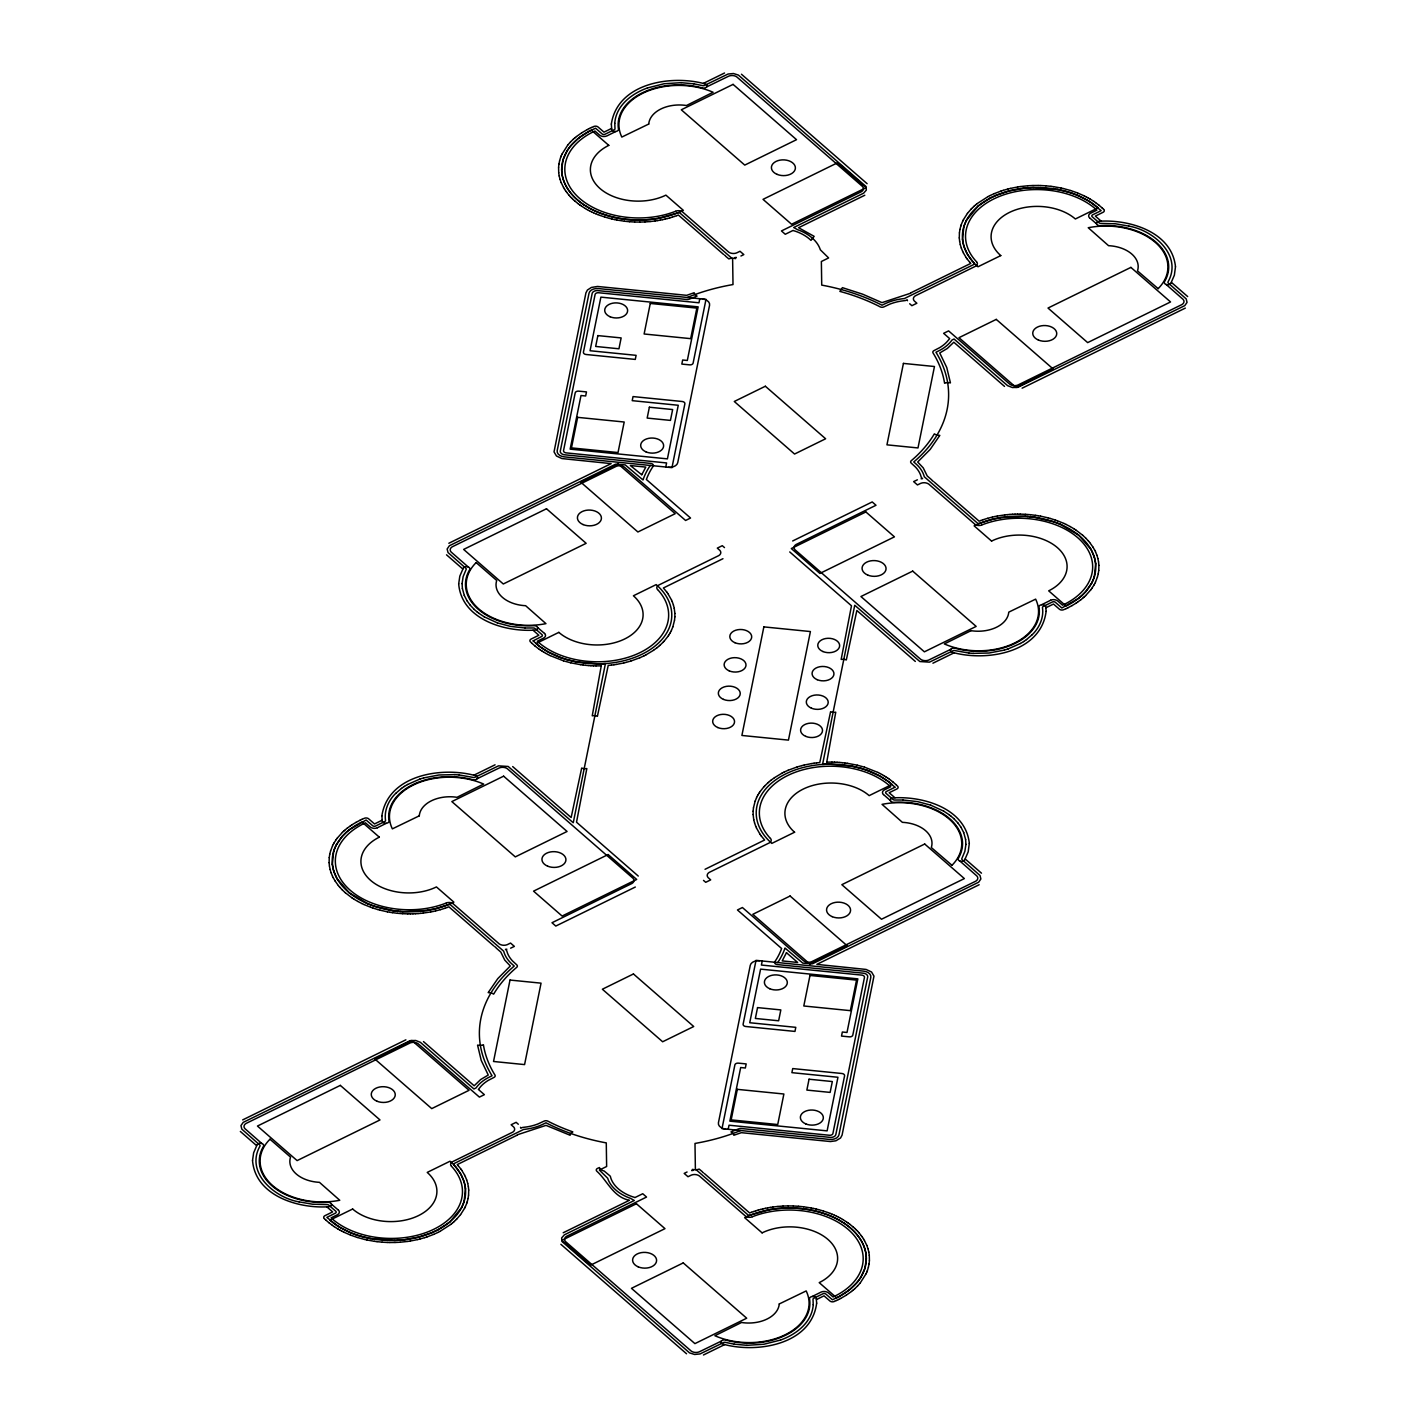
<?xml version="1.0" encoding="UTF-8"?>
<svg xmlns="http://www.w3.org/2000/svg" width="1428" height="1428" viewBox="0 0 1428 1428"><rect width="100%" height="100%" fill="white"/><g stroke="black" fill="none" stroke-linecap="round" stroke-linejoin="round"><path stroke-width="1.5" d="M462.083 583.588L462.386 588.479M965.917 844.412L965.614 839.521M558.58 167.54L558.705 172.538M561.668 169.218L563.132 159.561L567.451 150.279M674.873 616.789L674.873 613.487M753.127 811.211L753.127 814.513M866.332 1258.782L864.868 1268.439L860.548 1277.721M869.42 1260.46L869.295 1255.462M462.083 583.57L463.136 576.626L466.099 569.558A2.088 1.374 1.3 0 0 465.796 568.237L448.035 552.565L447.125 549.012L449.409 545.728L615.504 464.225L625.214 464.885L643.011 479.969L643.332 478.987A117.435 77.201 1.3 0 1 649.597 466.474L650.275 465.457M614.772 123.29L614.986 128.556A2.088 1.374 1.3 0 1 614.183 129.752L605.061 134.232A2.088 1.374 1.3 0 1 602.134 133.929L595.583 128.217L589.407 131.144M813.228 1304.71L813.014 1299.444A2.088 1.374 1.3 0 1 813.817 1298.248L822.939 1293.768A2.088 1.374 1.3 0 1 825.866 1294.071L832.417 1299.783L838.593 1296.856M965.917 844.43L964.864 851.374L961.901 858.442A2.088 1.374 1.3 0 0 962.204 859.763L980.019 875.489L980.875 878.988L978.644 882.218L812.496 963.775L802.786 963.115L784.989 948.031L784.668 949.013A117.435 77.201 1.3 0 1 778.403 961.526L777.724 962.543M614.772 123.272C615.879 105.636 631.944 93.463 647.402 87.983M813.228 1304.728C812.121 1322.364 796.056 1334.537 780.598 1340.017M329.243 857.639L329.118 862.637M468.562 1195.111L468.705 1190.131M558.58 167.451L558.919 164.166M674.873 616.878L674.534 620.18M753.127 811.122L753.466 807.82M869.42 1260.549L869.081 1263.834M959.438 232.889L959.295 237.869M1098.757 570.361L1098.882 565.363M329.261 857.55L329.743 854.283M468.562 1195.2L468.063 1198.485M959.438 232.8L959.937 229.515M1098.739 570.45L1098.257 573.717M558.937 164.077L559.597 160.811M674.516 620.27L672.856 626.838M753.484 807.73L755.144 801.162M869.063 1263.923L868.402 1267.189M665.769 467.01L666.59 462.94L566.22 452.89A3.124 2.053 1.3 0 1 563.542 450.552L575.198 392.878A3.124 2.053 1.3 0 1 578.715 391.147L586.48 391.915L585.659 395.984L581 395.52L570.147 449.142L667.411 458.87L678.264 405.266L632.211 400.661L633.032 396.573L682.191 401.5A3.124 2.053 1.3 0 1 684.869 403.856L671.981 467.634L564.363 456.871A8.354 5.498 1.3 0 1 557.188 450.605L589.032 293.168A8.354 5.498 1.3 0 1 598.403 288.563L706.003 299.344L693.115 363.123A3.124 2.053 1.3 0 1 689.599 364.854L681.834 364.086L682.655 359.999L687.314 360.481L698.149 306.859L600.885 297.131L590.05 350.735L636.103 355.34L635.281 359.428L586.123 354.501A3.124 2.053 1.3 0 1 583.427 352.145L595.101 294.471A3.124 2.053 1.3 0 1 598.618 292.74L698.97 302.79L699.809 298.72M728.191 1129.28L729.03 1125.21L829.382 1135.26A3.124 2.053 1.3 0 0 832.899 1133.529L844.573 1075.855A3.124 2.053 1.3 0 0 841.877 1073.499L792.718 1068.572L791.897 1072.66L837.95 1077.265L827.115 1130.869L729.851 1121.141L740.686 1067.519L745.345 1068.001L746.166 1063.914L738.401 1063.146A3.124 2.053 1.3 0 0 734.885 1064.877L721.997 1128.655L829.597 1139.437A8.354 5.498 1.3 0 0 838.968 1134.832L870.812 977.395A8.354 5.498 1.3 0 0 863.637 971.129L756.019 960.366L743.131 1024.144A3.124 2.053 1.3 0 0 745.809 1026.5L794.968 1031.427L795.789 1027.339L749.736 1022.734L760.588 969.13L857.853 978.858L847 1032.48L842.341 1032.016L841.52 1036.085L849.285 1036.853A3.124 2.053 1.3 0 0 852.802 1035.121L864.458 977.448A3.124 2.053 1.3 0 0 861.78 975.11L761.41 965.06L762.231 960.99M329.761 854.194L330.582 850.945M468.045 1198.574L467.224 1201.823M959.955 229.426L960.776 226.177M1098.239 573.806L1097.418 577.055M333.67 851.356L332.367 864.279M559.615 160.721L560.597 157.491M464.136 1201.412L465.457 1188.489M963.864 226.588L962.543 239.511M868.385 1267.279L867.403 1270.509M1094.33 576.644L1095.633 563.721M330.618 850.856L332.474 846.036M333.67 851.338L334.795 848.196M464.136 1201.43L461.583 1207.66M466.67 1203.465L467.206 1201.912M960.794 226.088L961.33 224.535M963.864 226.57L966.417 220.34M1094.33 576.662L1093.205 579.804M1097.382 577.144L1095.526 581.964M560.633 157.401L561.222 155.866M672.82 626.928L671.517 630.105M466.653 1203.554L465.349 1206.731M961.347 224.446L962.65 221.269M755.18 801.072L756.483 797.895M866.778 1272.134L867.367 1270.599M561.258 155.777L561.936 154.242M334.812 848.178L336.24 845.09M1093.188 579.822L1091.76 582.91M866.064 1273.758L866.742 1272.223M561.972 154.153L567.844 144.924M332.51 845.947L333.259 844.43M670.732 631.694L671.481 630.176M464.546 1208.338L465.296 1206.821M962.704 221.179L963.454 219.662M756.519 797.824L757.268 796.306M1094.74 583.57L1095.49 582.053M866.028 1273.847L860.156 1283.076M333.295 844.341L334.134 842.841M336.258 845.073L342.363 836.29M669.857 633.282L670.696 631.783M963.489 219.591L967.399 213.45M966.435 220.323L978.055 206.203M461.565 1207.677L449.945 1221.797M464.511 1208.409L460.601 1214.55M757.304 796.217L758.143 794.718M1091.742 582.927L1085.637 591.71M1093.866 585.159L1094.705 583.659M334.17 842.752L336.098 839.735M668.911 634.853L669.821 633.372M758.179 794.628L759.089 793.147M1093.83 585.248L1091.902 588.265M567.469 150.261L570.629 145.906M667.893 636.388L668.857 634.924M759.143 793.076L760.107 791.612M860.531 1277.739L857.371 1282.094M336.151 839.646L337.204 838.218M667.84 636.477L664.359 640.869M760.16 791.523L763.641 787.131M1090.796 589.782L1091.849 588.354M337.258 838.129L342.363 832.417M967.452 213.379L971.147 209.059M460.548 1214.621L456.853 1218.941M1090.742 589.871L1085.637 595.583M567.916 144.853L570.432 142.032M570.647 145.888L578.875 137.909M706.628 86.912L728.869 76.095A6.265 4.123 1.3 0 1 736.741 76.88L862.512 186.479A6.265 4.123 1.3 0 1 861.477 191.655L781.455 230.943L785.257 234.263L793.147 230.39A3.124 2.053 1.3 0 0 794.057 230.818L795.985 231.425A41.233 27.096 1.3 0 1 810.961 240.368L814.156 236.352L798.591 227.712L864.797 195.243M477.166 778.706L499.407 767.889A6.265 4.123 1.3 0 1 507.279 768.675L633.05 878.291A6.265 4.123 1.3 0 1 631.997 883.45L551.993 922.738L555.795 926.058L635.317 887.038M950.834 649.294L928.593 660.111A6.265 4.123 1.3 0 1 920.721 659.325L794.95 549.709A6.265 4.123 1.3 0 1 796.003 544.55L876.007 505.262L872.205 501.942L792.683 540.962M721.372 1341.088L699.131 1351.905A6.265 4.123 1.3 0 1 691.259 1351.12L565.488 1241.521A6.265 4.123 1.3 0 1 566.523 1236.345L646.545 1197.057L642.743 1193.737L634.853 1197.61A3.124 2.053 1.3 0 0 633.943 1197.182L632.015 1196.575A41.233 27.096 1.3 0 1 610.738 1177.832L610.47 1176.743A3.124 2.053 1.3 0 0 609.863 1175.815L604.151 1171.014A6.783 4.462 1.3 0 1 599.457 1167.551L597.475 1168.407A3.124 2.053 1.3 0 0 596.904 1171.281C607.507 1180.938 613.13 1197.075 629.409 1200.288L563.203 1232.757M857.353 1282.112L849.124 1290.091M860.084 1283.147L857.568 1285.968M342.381 836.272L346.397 832.238M663.02 642.314L664.288 640.94M763.712 787.06L764.98 785.686M1085.619 591.727L1081.603 595.762M395.699 793.379C388.63 800.287 384.043 810.336 385.524 820.35A2.088 1.374 1.3 0 1 384.721 821.546L375.6 826.027A2.088 1.374 1.3 0 1 372.672 825.723L366.121 820.011L349.432 829.686M1032.301 634.621C1039.37 627.713 1043.957 617.664 1042.476 607.65A2.088 1.374 1.3 0 1 1043.279 606.454L1052.4 601.973A2.088 1.374 1.3 0 1 1055.328 602.277L1061.879 607.989L1078.568 598.314M570.504 141.943L573.288 139.248M971.218 208.988L972.539 207.649M662.949 642.386L660.164 645.099M765.051 785.614L767.836 782.901M455.461 1220.351L456.781 1219.012M857.496 1286.057L854.712 1288.752M395.717 793.379L401.5 788.417M1032.283 634.621L1026.5 639.583M972.629 207.578L974.021 206.275M342.434 832.346L343.827 831.042M1084.173 596.958L1085.566 595.654M453.979 1221.725L455.371 1220.422M573.378 139.176L574.824 137.909M974.092 206.203L975.556 204.936M343.898 830.971L345.362 829.704M346.415 832.221L349.414 829.704M658.629 646.438L660.075 645.17M767.925 782.83L769.371 781.562M1081.585 595.779L1078.586 598.296M1082.638 598.296L1084.102 597.029M452.444 1223.064L453.908 1221.797M853.176 1290.091L854.622 1288.824M574.913 137.838L576.43 136.588M975.627 204.864L977.145 203.633M978.091 206.185L979.608 204.936M345.451 829.632L346.968 828.383M657.023 647.741L658.54 646.509M769.46 781.491L770.977 780.259M1081.032 599.617L1082.549 598.368M448.392 1223.064L449.909 1221.815M450.855 1224.367L452.373 1223.136M851.57 1291.412L853.087 1290.162M576.519 136.517L581.624 132.893M578.911 137.891L589.371 131.144M977.234 203.561L988.069 196.582M979.626 204.918L990.104 198.189M347.058 828.329L350.36 825.884M656.934 647.812L653.631 650.24M771.066 780.188L774.369 777.76M1080.942 599.671L1077.64 602.116M448.374 1223.082L437.896 1229.811M450.766 1224.439L439.931 1231.418M849.089 1290.109L838.629 1296.856M851.481 1291.483L846.376 1295.107M401.5 788.417L404.41 786.417M1026.5 639.583L1023.59 641.583M910.921 292.829L910.35 293.222A5.587 3.659 1.3 0 0 909.975 293.49L909.779 293.525A3.124 2.053 1.3 0 0 908.69 293.865L881.986 302.629L862.601 294.168L842.413 287.653L839.86 291.383L841.86 291.937A166.505 109.456 1.3 0 1 878.755 306.127L880.112 306.841A3.124 2.053 1.3 0 0 883.914 306.877L889.858 304.128A41.233 27.096 1.3 0 1 900.961 301.112L905.031 300.594A3.124 2.053 1.3 0 0 906.28 300.237L907.208 299.773A5.944 3.909 1.3 0 0 907.298 300.183L907.476 300.701M350.467 825.812L352.163 824.688M653.524 650.311L646.099 654.774M774.476 777.689L781.901 773.226M1075.837 603.312L1077.533 602.188M517.079 1135.171L517.65 1134.778A5.587 3.659 1.3 0 0 518.025 1134.51L518.221 1134.475A3.124 2.053 1.3 0 0 519.31 1134.135L546.014 1125.371L570.129 1135.26A6.783 4.462 1.3 0 1 572.824 1131.922L571.325 1131.333A166.505 109.456 1.3 0 1 549.244 1121.872L547.888 1121.159A3.124 2.053 1.3 0 0 544.086 1121.123L538.142 1123.872A41.233 27.096 1.3 0 1 527.039 1126.888L522.969 1127.406A3.124 2.053 1.3 0 0 521.72 1127.763L520.792 1128.227A5.944 3.909 1.3 0 0 520.702 1127.817L520.524 1127.299M404.427 786.4L407.533 784.525M1023.573 641.6L1020.467 643.475M581.714 132.822L587.354 129.555M352.252 824.634L355.929 822.421M1075.748 603.366L1072.071 605.579M846.286 1295.178L840.646 1298.445M407.551 784.525L419.796 779.117M1020.449 643.475L1008.204 648.883M911.225 292.651L970.772 263.395L969.808 262.324M533.144 640.869L541.569 636.531A2.088 1.374 1.3 0 0 541.944 634.603L534.964 628.516A2.088 1.374 1.3 0 0 533.126 627.963L525.129 627.999M722.961 558.705L663.395 587.979L666.787 592.067M356.018 822.367L359.91 820.315M1071.982 605.633L1068.09 607.685M705.039 869.295L764.605 840.021L761.213 835.933M894.963 787.256L886.431 791.469A2.088 1.374 1.3 0 0 886.056 793.397L893.035 799.484A2.088 1.374 1.3 0 0 894.874 800.037L902.871 800.001M516.775 1135.349L457.228 1164.605L458.192 1165.676M587.461 129.502L589.371 128.52M988.176 196.528L990.104 195.565M990.122 198.171L996.066 195.35M644.082 655.809L645.991 654.845M782.009 773.155L783.918 772.191M437.878 1229.829L431.934 1232.65M437.896 1232.435L439.824 1231.471M838.629 1299.48L840.539 1298.498M611.577 128.431L603.99 132.161L598.011 126.949A3.124 2.053 1.3 0 0 594.03 126.414L593.673 126.556M703.29 83.431L724.549 73.006M648.705 124.057L621.823 137.07A61.065 40.145 1.3 0 1 642.85 93.213A61.065 40.145 1.3 0 1 713.107 92.267L686.475 105.511A31.237 20.545 1.3 0 0 648.74 124.057M740.936 256.005L743.827 254.595L740.007 251.274L736.616 252.917A6.265 4.123 1.3 0 1 730.725 253.095L730.172 252.899A6.265 4.123 1.3 0 1 728.744 252.131L682.745 212.094A5.284 3.481 1.3 0 0 675.89 211.112M448.838 543.265L611.148 463.618L561.918 458.566L556.456 455.996L554.028 451.873L585.926 292.865L587.443 290.009L591.388 287.456L597.529 286.457L686.654 295.328L694.169 292.74A6.783 4.462 1.3 0 0 697.043 296.096L689.046 299.237A3.124 2.053 1.3 0 1 686.957 299.505L597.475 290.58A5.212 3.427 1.3 0 0 592.227 293.151L560.258 451.248A5.212 3.427 1.3 0 0 564.274 454.764L650.686 463.422A3.124 2.053 1.3 0 1 653.149 466.331L652.471 467.313A114.311 75.148 1.3 0 0 646.384 479.505L690.545 518.025L685.583 520.47L624.25 467.063A6.265 4.123 1.3 0 0 616.378 466.278L452.158 546.853A6.265 4.123 1.3 0 0 451.123 552.011L468.205 566.952M1022.127 388.184L1185.329 308.091M382.115 820.225L374.529 823.956L368.549 818.744A3.124 2.053 1.3 0 0 364.568 818.208L362.087 819.279M473.828 775.226L495.07 764.801M932.93 663.199L954.172 652.774M1045.885 607.775L1053.471 604.044L1059.487 609.274A3.124 2.053 1.3 0 0 1063.432 609.792L1065.913 608.721M242.671 1119.909L405.873 1039.816M979.162 884.735L816.852 964.382L866.082 969.433L871.544 972.004L873.972 976.127L842.074 1135.135L840.556 1137.991L835.898 1140.793L830.471 1141.543L741.346 1132.672L733.831 1135.26A6.783 4.462 1.3 0 0 730.957 1131.904L738.954 1128.763A3.124 2.053 1.3 0 1 741.043 1128.495L830.525 1137.42A5.212 3.427 1.3 0 0 835.773 1134.849L867.742 976.752A5.212 3.427 1.3 0 0 863.726 973.236L777.314 964.578A3.124 2.053 1.3 0 1 774.851 961.669L775.529 960.687A114.311 75.148 1.3 0 0 781.616 948.495L737.455 909.975L742.417 907.53L803.75 960.937A6.265 4.123 1.3 0 0 811.622 961.722L975.842 881.147A6.265 4.123 1.3 0 0 976.877 875.989L959.991 861.12M687.064 1171.995L684.173 1173.405L687.993 1176.726L691.384 1175.083A6.265 4.123 1.3 0 1 699.256 1175.869L745.255 1215.906A5.284 3.481 1.3 0 0 752.11 1216.888M779.295 1303.942L806.177 1290.93A61.065 40.145 1.3 0 1 785.15 1334.787A61.065 40.145 1.3 0 1 714.892 1335.733L741.525 1322.489A31.237 20.545 1.3 0 0 779.26 1303.942M703.451 1354.994L724.71 1344.569M816.423 1299.569L824.01 1295.839L830.025 1301.086A3.124 2.053 1.3 0 0 833.97 1301.586L834.327 1301.444M589.478 128.466L591.442 127.538M990.211 195.511L994.281 193.637M643.974 655.863L639.887 657.737M360.017 820.261L361.98 819.333M1066.02 608.667L1067.983 607.739M784.026 772.137L788.113 770.263M437.789 1232.489L433.719 1234.363M836.558 1300.462L838.522 1299.534M377.385 827.74L386.31 823.296M1050.615 600.26L1041.69 604.704M591.549 127.485L593.566 126.61M917.383 479.808L913.634 481.611L917.454 484.931L920.864 483.289A6.265 4.123 1.3 0 1 928.735 484.074L974.717 524.112A5.284 3.481 1.3 0 0 981.571 525.093M510.617 948.192L514.366 946.389L510.546 943.069L507.136 944.711A6.265 4.123 1.3 0 1 499.264 943.926L453.283 903.888A5.284 3.481 1.3 0 0 446.428 902.907M834.434 1301.39L836.451 1300.515M994.406 193.583L1000.921 191.102M996.101 195.35L1009.15 190.924L1023.358 188.282M639.78 657.772L630.962 661.003M788.22 770.227L797.038 766.997M431.899 1232.65L418.85 1237.076L404.642 1239.718M433.594 1234.417L427.079 1236.898M687.368 297.47L689.581 296.578A169.629 111.509 1.3 0 1 732.064 284.725L733.01 284.565L732.618 258.932L680.264 213.308A2.088 1.374 1.3 0 0 677.479 212.95L659.254 218.163M740.632 1130.53L738.419 1131.422A169.629 111.509 1.3 0 1 695.936 1143.275L694.99 1143.435L695.382 1169.068L747.736 1214.692A2.088 1.374 1.3 0 0 750.521 1215.05L768.746 1209.837M676.729 215.646L678.354 215.021L723.353 254.238M980.733 520.56L979.108 521.184L934.108 481.968M447.267 907.44L448.892 906.816L493.892 946.032M751.271 1212.354L749.646 1212.979L704.647 1173.762M647.419 87.965L664.163 83.734L681.085 82.681M780.581 1340.035L763.837 1344.266L746.915 1345.319M674.48 216.431L676.622 215.682M980.84 520.524L982.982 519.774M445.018 908.226L447.16 907.476M751.378 1212.318L753.52 1211.569M419.814 779.117L423.634 777.921M1008.186 648.883L1004.366 650.079M672.195 217.181L674.355 216.467M1001.046 191.066L1003.224 190.37M983.107 519.721L987.605 518.328M444.893 908.279L440.395 909.672M424.776 1237.63L426.954 1236.934M753.645 1211.533L755.805 1210.819M669.857 217.877L672.07 217.217M1003.331 190.335L1007.918 189.031M630.837 661.039L626.267 662.342M797.163 766.961L801.733 765.658M424.669 1237.665L420.082 1238.968M755.93 1210.783L758.143 1210.123M423.652 777.921L438.878 774.993L454.818 774.619M1004.348 650.079L989.122 653.007L973.182 653.381M667.483 218.52L669.732 217.913M987.73 518.293L992.371 517.097M991.21 519.596L979.983 523.255A2.088 1.374 1.3 0 1 977.198 522.898L924.309 476.809A44.304 29.131 1.3 0 0 915.759 463.707L913.759 461.958L914.812 461.065A169.629 111.509 1.3 0 0 936.607 353.305L935.947 352.234L938.571 350.949A44.304 29.131 1.3 0 0 951.976 340.042L954.047 339.025L1007.597 385.667L1012.398 387.541L1017.843 387.363L1184.758 305.646L1187.043 302.415L1186.186 298.863L1168.372 283.137A2.088 1.374 1.3 0 1 1168.068 281.816C1182.884 255.38 1153.253 230.158 1128.905 226.124M436.789 908.404L448.017 904.745A2.088 1.374 1.3 0 1 450.802 905.102L503.691 951.191A44.304 29.131 1.3 0 0 512.241 964.293L514.241 966.042L513.188 966.935A169.629 111.509 1.3 0 0 491.393 1074.695L492.053 1075.766L489.429 1077.051A44.304 29.131 1.3 0 0 476.024 1087.957L473.953 1088.975L420.403 1042.333L415.709 1040.476L410.157 1040.637L243.242 1122.354L240.957 1125.585L241.814 1129.137L259.628 1144.863A2.088 1.374 1.3 0 1 259.932 1146.184C245.116 1172.62 274.747 1197.842 299.095 1201.876M440.27 909.707L435.629 910.903M758.268 1210.087L760.517 1209.48M665.091 219.109L667.358 218.555M1008.043 188.996L1010.31 188.442M991.246 519.578L1000.6 517.632M623.857 662.931L626.142 662.378M801.858 765.622L804.142 765.069M436.754 908.422L427.4 910.368M417.69 1239.558L419.957 1239.004M760.642 1209.445L762.909 1208.891M662.663 219.644L664.966 219.144M1010.435 188.407L1017.682 186.979M992.496 517.061L994.798 516.561M623.733 662.967L616.503 664.395M804.267 765.033L811.497 763.605M433.202 911.439L435.504 910.939M417.565 1239.593L410.318 1241.021M763.034 1208.856L765.337 1208.356M660.218 220.144L662.538 219.68M994.923 516.525L997.262 516.061M430.738 911.939L433.077 911.475M765.462 1208.32L767.782 1207.856M659.218 218.163C635.692 222.393 610.47 219.519 589.3 208.077M657.737 220.572L660.075 220.162M997.387 516.043L1004.759 514.937M430.613 911.956L423.241 913.063M767.925 1207.838L770.263 1207.428M768.782 1209.837C792.308 1205.607 817.53 1208.481 838.7 1219.923M615.771 131.501L606.971 135.874A5.284 3.481 1.3 0 1 599.653 135.142L594.923 131.019L593.245 131.822A72.542 47.695 1.3 0 0 577.662 196.6A72.542 47.695 1.3 0 0 675.587 211.273M655.22 220.947L657.594 220.59M1017.807 186.961L1020.181 186.586M1000.617 517.614L1025.125 516.365M614.004 664.77L616.378 664.413M811.622 763.587L813.996 763.23M427.383 910.386L402.874 911.635M407.819 1241.414L410.193 1241.039M770.406 1207.41L772.78 1207.053M812.229 1296.499L821.154 1292.054A5.284 3.481 1.3 0 1 828.347 1292.858L833.077 1296.981L834.755 1296.178A72.542 47.695 1.3 0 0 850.338 1231.4A72.542 47.695 1.3 0 0 752.413 1216.727M655.095 220.965L650.168 221.554M1020.306 186.568L1027.785 185.783M736.33 257.397L735.545 257.504A5.944 3.909 1.3 0 1 734.92 257.558L735.099 257.718A3.124 2.053 1.3 0 1 735.688 258.575L735.206 258.557A6.783 4.462 1.3 0 0 728.851 258.932L725.906 256.469A3.124 2.053 1.3 0 1 725.37 255.737A5.587 3.659 1.3 0 1 724.889 255.362L724.299 254.987M921.131 478.791L921.935 478.701A5.944 3.909 1.3 0 1 922.542 478.648L921.828 478.023A3.124 2.053 1.3 0 1 921.256 477.202L920.382 474.507A41.233 27.096 1.3 0 0 915.58 467.152L911.278 463.19A3.124 2.053 1.3 0 1 911.278 460.673L912.313 459.798A166.433 109.42 1.3 0 0 934.358 433.844L934.43 433.898A6.783 4.462 1.3 0 0 939.838 435.361L930.217 449.374L917.686 462.012L923.22 467.849L927.218 475.952L931.556 479.737A3.124 2.053 1.3 0 1 932.109 480.468L932.145 480.593A5.587 3.659 1.3 0 1 932.573 480.843L933.162 481.218M611.487 665.109L613.861 664.788M814.139 763.212L816.513 762.891M506.869 949.209L506.065 949.299A5.944 3.909 1.3 0 1 505.458 949.352L506.172 949.977A3.124 2.053 1.3 0 1 506.744 950.798L507.618 953.493A41.233 27.096 1.3 0 0 512.42 960.848L516.722 964.81A3.124 2.053 1.3 0 1 516.722 967.327L515.686 968.202A166.433 109.42 1.3 0 0 493.624 994.174L493.57 994.102A6.783 4.462 1.3 0 0 488.162 992.639L497.783 978.626L510.314 965.988L504.78 960.151L500.782 952.048L496.444 948.263A3.124 2.053 1.3 0 1 495.891 947.532L495.855 947.407A5.587 3.659 1.3 0 1 495.427 947.157L494.838 946.782M691.67 1170.603L692.455 1170.496A5.944 3.909 1.3 0 1 693.08 1170.442L692.901 1170.282A3.124 2.053 1.3 0 1 692.312 1169.425L692.794 1169.443A6.783 4.462 1.3 0 0 699.149 1169.068L702.094 1171.531A3.124 2.053 1.3 0 1 702.63 1172.263A5.587 3.659 1.3 0 1 703.111 1172.638L703.701 1173.013M407.694 1241.432L400.215 1242.217M772.905 1207.035L777.832 1206.446M1023.394 188.282L1025.786 188.032M1004.884 514.919L1007.293 514.651M611.345 665.109L608.221 665.43L597.404 716.321A6.783 4.462 1.3 0 0 592.245 715.803L601.259 665.859M816.655 762.891L819.779 762.57L830.596 711.679A6.783 4.462 1.3 0 0 835.755 712.197L826.741 762.141M420.707 913.349L423.116 913.081M402.214 1239.968L404.606 1239.718M1025.822 188.032L1028.249 187.818M650.043 221.554L645.063 221.929M1007.436 514.651L1009.846 514.437M418.154 913.563L420.564 913.349M777.957 1206.446L782.937 1206.071M399.751 1240.182L402.178 1239.968M1027.928 185.765L1032.908 185.515M1028.267 187.818L1030.695 187.675M1009.971 514.437L1012.398 514.276M603.473 663.699L605.436 663.574L573.253 822.742L508.154 766.461L498.515 765.854L475.042 777.225A2.088 1.374 1.3 0 1 473.043 777.403L459.084 774.94M824.527 764.301L822.564 764.426L854.747 605.258L919.846 661.539L929.485 662.146L952.958 650.775A2.088 1.374 1.3 0 1 954.957 650.597L968.916 653.06M415.602 913.724L418.029 913.563M397.305 1240.325L399.733 1240.182M400.072 1242.235L395.092 1242.485M1030.73 187.675L1033.176 187.568M644.92 221.929L639.905 222.072M1012.541 514.276L1014.969 514.169M601.01 663.806L603.437 663.699M824.563 764.301L826.99 764.194M413.031 913.831L415.459 913.724M783.079 1206.071L788.095 1205.928M394.824 1240.432L397.27 1240.325M1033.051 185.515L1038.067 185.479M1033.212 187.568L1057.702 189.496M1015.112 514.169L1017.557 514.134M598.528 663.841L600.974 663.806M601.117 665.859L596.101 665.894M826.883 762.141L831.899 762.106M827.026 764.194L829.472 764.159M410.443 913.866L412.888 913.831M394.788 1240.432L370.298 1238.504M394.949 1242.485L389.933 1242.521M639.78 222.072L634.764 222.018M1017.682 514.134L1020.127 514.134M598.493 663.841L576.466 661.878M829.507 764.159L851.534 766.122M407.873 913.866L410.318 913.866M788.22 1205.928L793.236 1205.982M1038.21 185.479L1040.655 185.533M1020.27 514.134L1025.286 514.312M593.53 665.841L595.976 665.894M832.024 762.106L834.47 762.159M407.73 913.866L402.714 913.688M387.345 1242.467L389.79 1242.521M681.102 82.681L693.794 83.824M746.898 1345.319L734.206 1344.176M525.111 627.999L510.385 626.374L497.462 622.911M902.889 800.001L917.615 801.626L930.538 805.089M1040.78 185.533L1045.796 185.818M634.621 222L629.605 221.715M590.96 665.716L593.388 665.823M834.612 762.177L837.04 762.284M793.379 1206L798.395 1206.285M387.22 1242.467L382.204 1242.181M973.164 653.381L968.934 653.06M454.836 774.619L459.066 774.94M1025.429 514.312L1030.409 514.705M1025.161 516.365L1027.589 516.525M588.39 665.555L590.817 665.716M837.183 762.284L839.61 762.445M400.411 911.475L402.839 911.635M402.571 913.688L397.591 913.295M1045.939 185.836L1050.901 186.336M629.48 221.715L624.5 221.215M1027.625 516.525L1030.052 516.757M585.819 665.323L588.247 665.537M839.753 762.463L842.181 762.677M397.948 911.242L400.375 911.475M798.52 1206.285L803.5 1206.785M382.061 1242.164L377.099 1241.664M1030.552 514.723L1035.496 515.329M1030.088 516.757L1032.498 517.025M583.267 665.037L585.676 665.305M842.324 762.695L844.733 762.963M395.502 910.975L397.912 911.242M397.448 913.277L392.504 912.67M1051.044 186.354L1053.436 186.675M624.357 221.197L616.932 220.037M1032.533 517.025L1034.943 517.347M580.732 664.698L583.142 665.02M844.858 762.98L847.268 763.302M393.057 910.653L395.467 910.975M803.643 1206.803L811.068 1207.963M374.564 1241.325L376.956 1241.646M1053.578 186.693L1060.95 187.996M1035.639 515.347L1038.031 515.722M1034.979 517.347L1053.65 521.773M580.607 664.68L570.772 662.824M847.393 763.32L857.228 765.176M393.021 910.653L374.35 906.227M389.969 912.278L392.361 912.653M374.422 1241.307L367.05 1240.004M693.812 83.824L702.505 85.609A2.088 1.374 1.3 0 0 704.504 85.43L728.084 74.024L733.456 73.524L738.419 75.095L865.975 186.497L866.35 190.085L863.637 193.155L793.718 227.516L797.431 229.622A44.357 29.167 1.3 0 1 820.332 249.793L828.615 257.933L821.368 261.502L821.725 285.118L824.134 285.564A169.629 111.509 1.3 0 1 880.63 304.503L882.004 305.217L884.628 303.932A44.304 29.131 1.3 0 1 904.37 298.559L973.432 264.68A2.088 1.374 1.3 0 0 973.914 262.859L972.504 261.288M734.188 1344.176L725.495 1342.391A2.088 1.374 1.3 0 0 723.496 1342.57L700.023 1353.94L694.633 1354.476L689.581 1352.905L562.025 1241.503L561.65 1237.915L564.363 1234.845L634.282 1200.484L630.569 1198.378A44.357 29.167 1.3 0 1 607.668 1178.207L599.385 1170.067L606.632 1166.497L606.275 1142.882L603.865 1142.436A169.629 111.509 1.3 0 1 547.37 1123.497L545.996 1122.783L543.372 1124.068A44.304 29.131 1.3 0 1 523.63 1129.441L454.568 1163.32A2.088 1.374 1.3 0 0 454.086 1165.141L455.496 1166.712M1038.156 515.74L1040.53 516.168M387.47 911.832L389.844 912.26M1057.737 189.496L1067.073 191.709M614.451 219.537L616.807 220.019M1040.655 516.186L1047.884 517.811M576.448 661.878L567.094 659.665M851.552 766.122L860.905 768.335M387.345 911.814L380.116 910.189M811.193 1207.981L813.549 1208.463M370.263 1238.504L360.927 1236.291M1061.075 188.032L1063.396 188.55M612.005 219.002L614.326 219.519M813.674 1208.481L815.995 1208.998M364.604 1239.45L366.925 1239.968M1128.888 226.106L1115.447 223.785L1101.059 223.411A2.088 1.374 1.3 0 1 1099.203 222.857L1092.224 216.77A2.088 1.374 1.3 0 1 1092.616 214.843L1101.166 210.648L1089.85 201.687M299.112 1201.894L312.553 1204.215L326.941 1204.589A2.088 1.374 1.3 0 1 328.797 1205.143L335.776 1211.23A2.088 1.374 1.3 0 1 335.384 1213.157L326.851 1217.388L338.15 1226.313M1063.521 188.585L1070.589 190.513M609.577 218.395L611.88 218.966M570.647 662.788L563.578 660.861M857.353 765.212L864.422 767.139M816.12 1209.034L818.423 1209.605M364.479 1239.415L357.411 1237.487M609.453 218.359L604.812 217.038M1048.009 517.846L1050.294 518.471M377.706 909.529L379.991 910.154M818.547 1209.641L823.188 1210.962M1067.109 191.709L1071.589 193.101M1050.419 518.507L1054.989 519.935M567.077 659.647L560.401 657.487M860.923 768.353L867.599 770.513M377.581 909.493L373.011 908.065M360.891 1236.291L356.411 1234.899M1070.714 190.549L1077.48 192.923M604.687 217.002L600.188 215.467M563.453 660.825L550.208 655.613M864.547 767.175L877.792 772.387M823.313 1210.998L827.812 1212.533M357.286 1237.451L350.52 1235.077M1071.607 193.119L1073.785 193.887M1055.113 519.971L1057.273 520.738M1053.668 521.773L1060.129 524.237M374.332 906.227L367.871 903.763M370.727 907.262L372.887 908.029M354.215 1234.113L356.393 1234.881M497.444 622.911L484.271 616.842M930.556 805.089L943.73 811.158M1073.82 193.887L1078.069 195.565M1166.158 284.493L1183.062 299.344A6.265 4.123 1.3 0 1 1182.009 304.521L1017.789 385.096A6.265 4.123 1.3 0 1 1009.917 384.31L948.603 330.903L943.622 333.331L949.674 338.614L947.282 341.471A41.233 27.096 1.3 0 1 939.749 347.611L934.037 350.574A3.124 2.053 1.3 0 0 933.055 352.984L933.698 354.019A166.433 109.42 1.3 0 1 944.586 383.293L944.676 383.239A6.783 4.462 1.3 0 1 950.441 382.9L946.764 367.549L939.749 352.966L947.371 348.432L953.815 342.22L1004.527 386.417M597.939 214.628L600.063 215.432M1057.398 520.774L1063.914 523.433M867.635 770.531L879.934 776.1L888.823 781.866M560.365 657.469L548.066 651.9L539.177 646.134M370.602 907.226L364.086 904.567M827.937 1212.568L830.061 1213.372M261.842 1143.507L244.938 1128.655A6.265 4.123 1.3 0 1 245.991 1123.479L410.211 1042.904A6.265 4.123 1.3 0 1 418.083 1043.689L479.397 1097.097L484.378 1094.669L478.326 1089.385A3.124 2.053 1.3 0 0 478.826 1088.921L480.718 1086.53A41.233 27.096 1.3 0 1 488.251 1080.389L493.963 1077.426A3.124 2.053 1.3 0 0 494.945 1075.016L494.302 1073.981A166.433 109.42 1.3 0 1 483.414 1044.725L483.324 1044.76A6.783 4.462 1.3 0 1 477.559 1045.1L481.236 1060.451L488.251 1075.034L480.629 1079.568L474.185 1085.78L423.473 1041.583M354.18 1234.113L349.931 1232.435M1077.587 192.976L1083.977 195.761M595.726 213.718L597.814 214.575M830.186 1213.425L832.274 1214.282M350.413 1235.024L344.023 1232.239M1078.104 195.582L1089.832 201.669M593.548 212.772L595.601 213.665M1060.165 524.237L1078.658 535.161M367.835 903.763L349.342 892.839M832.399 1214.335L834.452 1215.228M349.896 1232.418L338.168 1226.331M591.442 211.772L593.441 212.718M1064.021 523.487L1066.038 524.415M361.962 903.585L363.979 904.513M834.559 1215.282L836.558 1216.228M1084.084 195.815L1086.048 196.796M589.371 210.737L591.317 211.719M1066.145 524.469L1070.125 526.539M877.899 772.441L879.862 773.44M548.138 654.559L550.101 655.559M361.855 903.531L357.875 901.461M836.683 1216.281L838.629 1217.263M341.952 1231.204L343.916 1232.185M1086.155 196.85L1088.065 197.885M587.336 209.666L589.246 210.684M879.969 773.494L881.879 774.511M546.121 653.489L548.031 654.506M838.754 1217.316L840.664 1218.334M339.935 1230.115L341.845 1231.15M1088.172 197.939L1090.028 199.01M589.264 208.06L583.802 204.722M585.373 208.542L587.229 209.613M1070.232 526.593L1073.999 528.824M881.986 774.565L883.843 775.636M544.157 652.364L546.014 653.435M357.768 901.407L354.001 899.176M840.771 1218.387L842.627 1219.458M838.736 1219.94L844.198 1223.278M337.972 1228.99L339.828 1230.061M943.747 811.175L949.049 814.674M484.253 616.825L478.951 613.326M1090.135 199.063L1093.794 201.366M585.284 208.488L581.607 206.167M883.95 775.69L885.753 776.796M542.247 651.204L544.05 652.31M842.716 1219.512L846.393 1221.832M337.865 1228.937L334.206 1226.634M1074.088 528.895L1075.855 530.038M885.86 776.868L887.609 778.01M540.391 649.99L542.14 651.132M352.145 897.962L353.912 899.104M1093.884 201.437L1095.579 202.615M1075.944 530.091L1082.638 535.214M583.766 204.704C571.86 196.868 561.632 184.105 561.668 169.236M579.822 204.936L581.517 206.114M887.716 778.064L889.412 779.242M538.588 648.758L540.284 649.936M846.483 1221.886L848.178 1223.064M844.234 1223.296C856.14 1231.132 866.368 1243.895 866.332 1258.764M352.056 897.909L345.362 892.786M332.421 1225.385L334.116 1226.563M1095.669 202.687L1098.989 205.204M578.09 203.651L579.732 204.864M889.501 779.313L892.803 781.83M538.499 648.687L535.197 646.17M848.268 1223.136L849.91 1224.349M332.331 1225.313L329.011 1222.796M949.067 814.692L951.137 816.298M478.933 613.308L476.863 611.702M741.453 74.22L867.117 183.694M578.001 203.579L574.824 200.991M888.841 781.884L894.838 787.114M539.159 646.116L533.162 640.886M849.999 1224.421L853.176 1227.009M686.547 1353.78L560.883 1244.306M951.155 816.316L953.743 818.565M476.845 611.684L474.257 609.435M1099.078 205.275L1102.13 207.935M1078.675 535.179L1090.956 549.369M892.893 781.901L895.945 784.561M535.107 646.099L532.055 643.439M349.324 892.821L337.044 878.631M328.922 1222.725L325.87 1220.065M1101.166 221.161L1095.347 216.092L1103.184 212.237A3.124 2.053 1.3 0 0 1103.88 209.648L1103.665 209.416M1171.406 282.387L1187.668 296.56M1089.743 217.984L1096.579 223.857M909.69 303.753L911.885 305.681L916.865 303.236L914.295 300.969A6.265 4.123 1.3 0 1 915.348 295.81L975.342 266.34A5.284 3.481 1.3 0 0 976.681 261.842M915.33 661.432L856.854 610.488L846.322 659.95A6.783 4.462 1.3 0 0 841.163 659.433L851.481 605.793L789.738 551.94M724.496 547.602L722.282 545.692L717.302 548.12L719.873 550.405A6.265 4.123 1.3 0 1 718.837 555.563L658.844 585.034A5.284 3.481 1.3 0 0 657.487 589.532M894.981 797.788L889.162 792.736L897.016 788.881A3.124 2.053 1.3 0 0 897.712 786.293L896.016 784.632M965.221 859.013L981.482 873.186M883.557 794.611L890.465 800.626M537.588 627.517L544.532 633.461M446.518 554.814L462.779 568.987M533.019 630.212L538.838 635.264L531.145 639.048A3.124 2.053 1.3 0 0 530.288 641.707L531.984 643.368M703.504 880.398L705.718 882.308L710.698 879.88L708.127 877.595A6.265 4.123 1.3 0 1 709.163 872.437L769.156 842.966A5.284 3.481 1.3 0 0 770.513 838.468M512.67 766.568L571.146 817.512L581.678 768.05A6.783 4.462 1.3 0 0 586.837 768.567L576.519 822.207L638.262 876.06M518.31 1124.247L516.115 1122.319L511.135 1124.764L513.705 1127.031A6.265 4.123 1.3 0 1 514.08 1130.905L513.794 1131.262A6.265 4.123 1.3 0 1 512.652 1132.19L452.658 1161.66A5.284 3.481 1.3 0 0 451.319 1166.158M338.347 1210.105L331.421 1204.143M240.332 1131.44L256.594 1145.613M326.833 1206.839L332.653 1211.908L324.852 1215.728A3.124 2.053 1.3 0 0 324.12 1218.352L324.334 1218.584M1082.727 535.286L1085.655 538.017M573.288 199.617L574.734 200.92M853.266 1227.08L854.712 1228.383M345.273 892.714L342.345 889.983M953.743 818.565L957.724 822.76M474.257 609.435L470.276 605.24M1102.202 208.006L1103.594 209.345M571.807 198.189L573.199 199.527M854.801 1228.473L856.193 1229.811M324.406 1218.655L325.798 1219.994M1085.726 538.088L1088.368 540.926M570.415 196.761L571.736 198.117M856.264 1229.883L857.585 1231.239M342.274 889.912L339.632 887.074M569.094 195.279L570.343 196.671M857.657 1231.329L858.906 1232.721M972.486 261.27L967.22 253.863L963.829 246.009M969.755 262.234L967.381 259.289M1088.439 540.998L1089.618 542.426M569.022 195.208L566.666 192.262M858.978 1232.792L861.334 1235.738M338.382 885.574L339.561 887.002M458.245 1165.766L460.619 1168.711M455.514 1166.73L460.78 1174.137L464.171 1181.991M957.742 822.778L960.973 827.223M470.258 605.222L467.027 600.777M1089.689 542.497L1092.938 547.067M338.311 885.503L335.062 880.933M966.274 257.754L967.327 259.218M565.559 190.709L566.595 192.173M666.858 592.156L667.893 593.62M760.107 834.38L761.142 835.844M861.405 1235.827L862.441 1237.291M460.673 1168.782L461.726 1170.246M966.22 257.665L963.436 252.988M564.542 189.139L565.506 190.62M667.947 593.709L671.517 600.01M760.053 834.291L756.483 827.99M862.494 1237.38L863.458 1238.861M461.779 1170.335L464.564 1175.012M960.973 827.24L963.704 832.578M467.027 600.76L464.296 595.422M1092.973 547.138L1094.74 550.262M563.578 187.55L564.488 189.067M863.512 1238.933L864.422 1240.45M335.027 880.862L333.259 877.738M1090.974 549.387L1094.348 557.241M563.542 187.461L561.222 182.677M864.458 1240.539L866.778 1245.323M337.026 878.613L333.652 870.759M962.65 251.364L963.4 252.899M1094.794 550.351L1095.526 551.886M332.474 876.114L333.206 877.649M464.6 1175.101L465.349 1176.636M1095.579 551.976L1096.865 555.171M962.615 251.274L961.312 248.061M671.571 600.099L672.231 601.652M755.769 826.348L756.429 827.901M465.385 1176.726L466.688 1179.939M332.421 876.024L331.135 872.829M963.721 832.595L965.614 839.503M464.279 595.405L462.386 588.497M561.186 182.588L560.044 179.357M672.267 601.741L673.409 604.972M755.733 826.259L754.591 823.028M866.814 1245.412L867.956 1248.643M1096.9 555.26L1097.882 558.509M961.294 247.972L960.312 244.723M466.706 1180.028L467.688 1183.276M331.1 872.74L330.118 869.491M1094.366 557.259L1095.633 563.703M963.829 245.991L962.543 239.529M754.573 822.939L753.752 819.672M867.974 1248.732L868.795 1251.999M560.026 179.268L559.205 176.001M673.427 605.061L674.248 608.328M464.171 1182.009L465.457 1188.471M333.634 870.741L332.367 864.297M1097.9 558.598L1098.543 561.882M960.294 244.634L959.634 241.35M467.706 1183.366L468.366 1186.65M330.1 869.402L329.457 866.118M868.813 1252.088L869.295 1255.373M753.734 819.583L753.127 814.603M674.266 608.417L674.873 613.397M559.187 175.912L558.705 172.627M1098.56 561.972L1098.882 565.274M959.634 241.261L959.295 237.958M468.366 1186.739L468.705 1190.042M329.44 866.028L329.118 862.726M759.642 960.723A8.354 5.498 1.3 0 0 750.271 965.328L718.427 1122.765A8.354 5.498 1.3 0 0 725.62 1129.013M668.358 467.277A8.354 5.498 1.3 0 0 677.729 462.672L709.573 305.235A8.354 5.498 1.3 0 0 702.38 298.988M657.755 589.728A72.542 47.695 1.3 0 1 605.508 661.503L603.151 661.646A72.542 47.695 1.3 0 1 538.517 642.332L537.285 641.226L543.461 638.191A5.284 3.481 1.3 0 0 544.586 633.443M446.125 903.067A72.542 47.695 1.3 0 1 348.182 888.394A72.542 47.695 1.3 0 1 363.765 823.617L365.443 822.814L370.191 826.937A5.284 3.481 1.3 0 0 377.42 827.776M451.569 1166.355A72.542 47.695 1.3 0 1 431.167 1230.49A72.542 47.695 1.3 0 1 332.349 1218.976L331.1 1217.852L337.294 1214.817A5.284 3.481 1.3 0 0 338.4 1210.069M770.245 838.272A72.542 47.695 1.3 0 1 822.492 766.497L824.849 766.354A72.542 47.695 1.3 0 1 889.483 785.668L890.715 786.774L884.539 789.809A5.284 3.481 1.3 0 0 883.414 794.557M981.875 524.933A72.542 47.695 1.3 0 1 1079.818 539.606A72.542 47.695 1.3 0 1 1064.235 604.383L1062.557 605.186L1057.809 601.063A5.284 3.481 1.3 0 0 1050.58 600.224M976.431 261.645A72.542 47.695 1.3 0 1 996.833 197.51A72.542 47.695 1.3 0 1 1095.651 209.023L1096.9 210.148L1090.706 213.183A5.284 3.481 1.3 0 0 1089.6 217.931M252.524 1160.518C255.326 1195.843 298.291 1208.748 328.422 1206.767A3.391 2.231 1.3 0 0 331.457 1204.357A3.391 2.231 1.3 0 0 327.762 1202.305A61.868 40.662 1.3 0 1 263.484 1146.309A3.391 2.231 1.3 0 0 261.538 1143.417A3.391 2.231 1.3 0 0 257.165 1144.649L253.648 1152.771L252.524 1160.482M458.691 583.891C461.494 619.216 504.459 632.104 534.59 630.123A3.391 2.231 1.3 0 0 537.642 627.731A3.391 2.231 1.3 0 0 533.929 625.678A61.868 40.662 1.3 0 1 469.669 569.683A3.391 2.231 1.3 0 0 467.706 566.773A3.391 2.231 1.3 0 0 463.332 568.023L459.816 576.144L458.691 583.856M969.309 843.377L968.202 851.82L964.668 859.977A3.391 2.231 1.3 0 1 960.294 861.227A3.391 2.231 1.3 0 1 958.331 858.317A61.868 40.662 1.3 0 0 894.071 802.322A3.391 2.231 1.3 0 1 890.358 800.269A3.391 2.231 1.3 0 1 893.41 797.877C923.398 795.967 965.721 808.498 969.309 843.377M1175.494 266.733L1174.369 275.193L1170.835 283.351A3.391 2.231 1.3 0 1 1166.462 284.583A3.391 2.231 1.3 0 1 1164.498 281.691A61.868 40.662 1.3 0 0 1100.238 225.678A3.391 2.231 1.3 0 1 1096.543 223.643A3.391 2.231 1.3 0 1 1099.578 221.233C1129.566 219.323 1171.888 231.871 1175.494 266.733M381.883 815.87L382.258 821.261A3.391 2.231 1.3 0 0 385.971 823.313A3.391 2.231 1.3 0 0 389.023 820.921A61.868 40.662 1.3 0 1 472.918 779.742A3.391 2.231 1.3 0 0 477.291 778.51A3.391 2.231 1.3 0 0 475.328 775.6C441.734 766.318 387.952 774.869 381.883 815.87M611.345 124.075L611.719 129.466A3.391 2.231 1.3 0 0 615.432 131.519A3.391 2.231 1.3 0 0 618.485 129.127A61.868 40.662 1.3 0 1 702.38 87.947A3.391 2.231 1.3 0 0 706.753 86.715A3.391 2.231 1.3 0 0 704.789 83.806C671.214 74.559 617.521 83.038 611.345 124.04M816.655 1303.175C811.407 1344.748 756.911 1353.565 723.211 1344.194A3.391 2.231 1.3 0 1 721.247 1341.285A3.391 2.231 1.3 0 1 725.62 1340.053A61.868 40.662 1.3 0 0 809.533 1298.873A3.391 2.231 1.3 0 1 812.568 1296.481A3.391 2.231 1.3 0 1 816.28 1298.534L816.655 1303.175M1046.117 611.38C1040.941 652.917 986.355 661.789 952.672 652.4A3.391 2.231 1.3 0 1 950.709 649.49A3.391 2.231 1.3 0 1 955.082 648.258A61.868 40.662 1.3 0 0 1038.995 607.078A3.391 2.231 1.3 0 1 1042.029 604.687A3.391 2.231 1.3 0 1 1045.742 606.739L1046.117 611.38M577.644 417.351L571.468 447.892L618.021 452.551L624.197 422.01L577.644 417.351M597.868 335.598L595.672 346.451L618.949 348.789L621.144 337.918L597.868 335.598M510.01 980.054L493.535 1061.486L524.576 1064.592L541.051 983.16L510.01 980.054M650.275 303.45L644.117 333.991L690.67 338.65L696.846 308.109L650.275 303.45M649.365 407.212L647.17 418.083L670.446 420.403L672.642 409.55L649.365 407.212M763.855 626.892L741.9 735.456L788.452 740.115L810.408 631.551L763.855 626.892M737.33 1089.35L731.154 1119.891L777.724 1124.55L783.883 1094.009L737.33 1089.35M757.554 1007.597L755.358 1018.45L778.635 1020.788L780.83 1009.917L757.554 1007.597M903.424 363.408L886.949 444.84L917.99 447.946L934.465 366.514L903.424 363.408M809.979 975.449L803.803 1005.99L850.356 1010.649L856.532 980.108L809.979 975.449M809.051 1079.211L806.856 1090.082L830.132 1092.402L832.328 1081.549L809.051 1079.211M641.761 474.756L630.337 465.546L645.795 467.099L641.779 474.703M786.471 952.69L782.205 960.901L797.663 962.454L786.471 952.69M476.149 562.596L476.024 562.703A61.065 40.145 1.3 0 0 478.844 608.953A61.065 40.145 1.3 0 0 545.942 623.643L525.629 605.704A31.237 20.545 1.3 0 1 496.73 580.482L476.149 562.596M269.981 1139.223L269.856 1139.348A61.065 40.145 1.3 0 0 272.659 1185.579A61.065 40.145 1.3 0 0 339.757 1200.27L319.444 1182.33A31.237 20.545 1.3 0 1 290.544 1157.126L269.981 1139.223M1158.144 288.652L1137.491 270.892A31.237 20.545 1.3 0 0 1108.556 245.687L1088.243 227.73A61.065 40.145 1.3 0 1 1155.341 242.421A61.065 40.145 1.3 0 1 1158.144 288.652M951.976 865.297L931.306 847.518A31.237 20.545 1.3 0 0 902.371 822.332L882.058 804.357A61.065 40.145 1.3 0 1 949.156 819.047A61.065 40.145 1.3 0 1 951.976 865.297M733.082 84.377L681.299 109.795L744.756 165.095L796.538 139.676L733.082 84.377M837.593 162.756L763.016 199.349L791.576 224.25L866.153 187.657L837.593 162.756M1000.778 255.594L977.984 266.768A75.684 49.748 1.3 0 1 992.049 197.189A75.684 49.748 1.3 0 1 1098.15 207.81L1075.355 218.984A46.981 30.881 1.3 0 0 1009.507 212.397A46.981 30.881 1.3 0 0 1000.778 255.594M765.354 386.238L734.278 401.482L794.557 454.033L825.634 438.771L765.354 386.238M618.092 463.904L580.785 482.2L637.905 531.984L675.194 513.687L618.092 463.904M546.496 508.761L463.636 549.423L503.299 583.981L586.158 543.318L546.496 508.761M996.262 319.39L958.973 337.686L1016.093 387.47L1053.382 369.174L996.262 319.39M1130.887 267.393L1048.009 308.055L1087.672 342.613L1170.549 301.951L1130.887 267.393M558.83 632.372L536.035 643.564A75.684 49.748 1.3 0 0 642.118 654.185A75.684 49.748 1.3 0 0 656.184 584.605L633.407 595.779A46.981 30.881 1.3 0 1 624.679 638.976A46.981 30.881 1.3 0 1 558.83 632.372M865.886 511.956L791.308 548.548L819.868 573.449L894.446 536.857L865.886 511.956M912.706 571.111L860.923 596.529L924.38 651.828L976.163 626.41L912.706 571.111M419.243 815.852L392.361 828.865A61.065 40.145 1.3 0 1 413.388 785.007A61.065 40.145 1.3 0 1 483.646 784.061L457.014 797.306A31.237 20.545 1.3 0 0 419.279 815.852M503.62 776.172L451.837 801.59L515.294 856.889L567.077 831.471L503.62 776.172M970.986 630.694L944.354 643.939A61.065 40.145 1.3 0 0 1014.612 642.993A61.065 40.145 1.3 0 0 1035.639 599.135L1008.757 612.148A31.237 20.545 1.3 0 1 970.986 630.676M608.132 854.551L533.554 891.143L562.114 916.044L636.692 879.452L608.132 854.551M794.593 832.221L771.816 843.395A75.684 49.748 1.3 0 1 785.882 773.815A75.684 49.748 1.3 0 1 891.964 784.436L869.17 795.628A46.981 30.881 1.3 0 0 803.321 789.024A46.981 30.881 1.3 0 0 794.593 832.221M411.907 1040.53L374.618 1058.826L431.738 1108.61L469.027 1090.314L411.907 1040.53M340.328 1085.387L257.451 1126.049L297.113 1160.607L379.991 1119.945L340.328 1085.387M790.095 896.016L752.806 914.313L809.908 964.096L847.215 945.8L790.095 896.016M633.443 973.967L602.366 989.229L662.646 1041.762L693.722 1026.518L633.443 973.967M924.701 844.019L841.842 884.682L881.504 919.239L964.364 878.577L924.701 844.019M352.645 1209.016L329.85 1220.19A75.684 49.748 1.3 0 0 435.951 1230.811A75.684 49.748 1.3 0 0 450.016 1161.232L427.222 1172.406A46.981 30.881 1.3 0 1 418.493 1215.603A46.981 30.881 1.3 0 1 352.645 1209.016M636.424 1203.75L561.847 1240.343L590.407 1265.244L664.984 1228.651L636.424 1203.75M683.244 1262.905L631.462 1288.324L694.918 1343.623L746.701 1318.205L683.244 1262.905M608.792 145.37L591.335 130.162A75.684 49.748 1.3 0 0 577.269 199.742A75.684 49.748 1.3 0 0 683.352 210.344L665.894 195.136A46.981 30.881 1.3 0 1 600.046 188.55A46.981 30.881 1.3 0 1 608.792 145.37M991.567 541.069L974.11 525.843A75.684 49.748 1.3 0 1 1080.211 536.464A75.684 49.748 1.3 0 1 1066.127 606.043L1048.688 590.835A46.981 30.881 1.3 0 0 1057.416 547.656A46.981 30.881 1.3 0 0 991.567 541.069M379.312 837.165L361.873 821.957A75.684 49.748 1.3 0 0 347.789 891.536A75.684 49.748 1.3 0 0 453.89 902.157L436.433 886.931A46.981 30.881 1.3 0 1 370.584 880.344A46.981 30.881 1.3 0 1 379.312 837.165M762.106 1232.864L744.648 1217.656A75.684 49.748 1.3 0 1 850.731 1228.258A75.684 49.748 1.3 0 1 836.665 1297.838L819.208 1282.63A46.981 30.881 1.3 0 0 827.954 1239.45A46.981 30.881 1.3 0 0 762.106 1232.864M717.802 727.548A10.96 7.211 1.3 0 0 734.545 721.908A10.96 7.211 1.3 0 0 718.445 715.089A10.96 7.211 1.3 0 0 717.802 727.548M805.749 736.366A10.96 7.211 1.3 0 0 822.51 730.708A10.96 7.211 1.3 0 0 806.392 723.889A10.96 7.211 1.3 0 0 805.749 736.366M723.496 699.399A10.96 7.211 1.3 0 0 740.239 693.74A10.96 7.211 1.3 0 0 724.139 686.922A10.96 7.211 1.3 0 0 723.496 699.399M811.443 708.199A10.96 7.211 1.3 0 0 828.204 702.54A10.96 7.211 1.3 0 0 812.086 695.739A10.96 7.211 1.3 0 0 811.443 708.199M729.262 670.892A10.96 7.211 1.3 0 0 746.005 665.234A10.96 7.211 1.3 0 0 729.904 658.433A10.96 7.211 1.3 0 0 729.262 670.892M817.209 679.692A10.96 7.211 1.3 0 0 833.952 674.034A10.96 7.211 1.3 0 0 817.851 667.233A10.96 7.211 1.3 0 0 817.209 679.692M734.956 642.725A10.96 7.211 1.3 0 0 751.699 637.066A10.96 7.211 1.3 0 0 735.599 630.266A10.96 7.211 1.3 0 0 734.956 642.725M822.903 651.525A10.96 7.211 1.3 0 0 839.646 645.884A10.96 7.211 1.3 0 0 823.545 639.066A10.96 7.211 1.3 0 0 822.903 651.525M638.245 1266.868A12.013 7.89 1.3 0 0 656.594 1260.674A12.013 7.89 1.3 0 0 638.941 1253.231A12.013 7.89 1.3 0 0 638.245 1266.868M376.903 1101.184A12.013 7.89 1.3 0 0 395.253 1094.99A12.013 7.89 1.3 0 0 377.599 1087.547A12.013 7.89 1.3 0 0 376.903 1101.184M547.602 866.153A12.013 7.89 1.3 0 0 565.934 859.959A12.013 7.89 1.3 0 0 548.298 852.498A12.013 7.89 1.3 0 0 547.602 866.153M832.221 916.669A12.013 7.89 1.3 0 0 850.57 910.475A12.013 7.89 1.3 0 0 832.917 903.014A12.013 7.89 1.3 0 0 832.221 916.669M777.064 174.359A12.013 7.89 1.3 0 0 795.396 168.165A12.013 7.89 1.3 0 0 777.76 160.704A12.013 7.89 1.3 0 0 777.064 174.359M1038.406 340.042A12.013 7.89 1.3 0 0 1056.738 333.849A12.013 7.89 1.3 0 0 1039.102 326.387A12.013 7.89 1.3 0 0 1038.406 340.042M867.706 575.073A12.013 7.89 1.3 0 0 886.056 568.88A12.013 7.89 1.3 0 0 868.402 561.436A12.013 7.89 1.3 0 0 867.706 575.073M583.07 524.558A12.013 7.89 1.3 0 0 601.42 518.364A12.013 7.89 1.3 0 0 583.784 510.903A12.013 7.89 1.3 0 0 583.07 524.558M769.763 988.747A11.478 7.551 1.3 0 0 787.31 982.821A11.478 7.551 1.3 0 0 770.442 975.699A11.478 7.551 1.3 0 0 769.763 988.747M805.785 1123.907A11.478 7.551 1.3 0 0 823.331 1117.981A11.478 7.551 1.3 0 0 806.445 1110.841A11.478 7.551 1.3 0 0 805.785 1123.907M646.081 451.908A11.478 7.551 1.3 0 0 663.627 445.982A11.478 7.551 1.3 0 0 646.759 438.842A11.478 7.551 1.3 0 0 646.081 451.908M610.077 316.748A11.478 7.551 1.3 0 0 627.624 310.822A11.478 7.551 1.3 0 0 610.756 303.7A11.478 7.551 1.3 0 0 610.077 316.748"/></g></svg>
